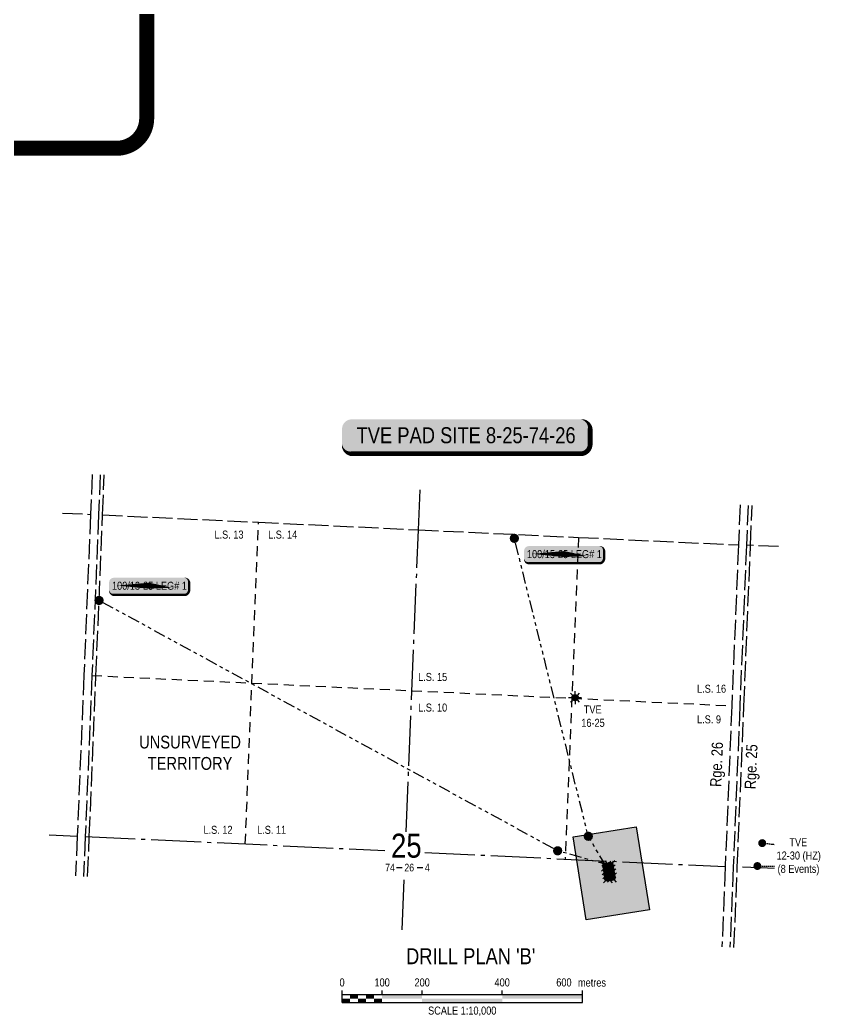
# Model space of a CAD drawing. Extents: x 318601 to 331416, y 6144887 to 6151717.
# Drawn here: x 327411 to 329413, y 6146271 to 6148761 of the extents above; entities that cross this region are included whole.
import ezdxf
from ezdxf.enums import TextEntityAlignment as Align

# ---------------------------------------------------------------- set-up
doc = ezdxf.new("R2010")
doc.units = 0
doc.header["$LTSCALE"] = 5
doc.header["$PDSIZE"] = 0.5
for name, pattern in [('foc-DOT', [1, 0.2, -0.8]), ('foc-DRILLPATH', [14.75, 6, -1.75, 1.75, -1.75, 1.75, -1.75]), ('foc-LSD', [8, 5, -3]), ('foc-QUARTERLINE', [33, 25, -3, 2, -3]), ('foc-UNSURVEYED', [12.5, 10, -2.5])]:
    doc.linetypes.add(name, pattern=pattern)
for name, color, linetype in [('10', 1, 'Continuous'), ('9', 3, 'Continuous'), ('ABADATA-DRILL', 8, 'foc-DOT'), ('ABADATA-DRILL-T', 8, 'Continuous'), ('CG-NOTES', 7, 'Continuous'), ('D-TXT', 6, 'Continuous'), ('DETAIL-HZ-Existing', 8, 'foc-DOT'), ('DETAIL-T', 7, 'Continuous'), ('L-MON', 1, 'Continuous'), ('L-SECLBL', 7, 'Continuous'), ('L-SECQ', 8, 'foc-QUARTERLINE'), ('L-SECTION-LSD', 7, 'foc-LSD'), ('L-UNS-T', 3, 'Continuous'), ('L-USEC', 7, 'foc-UNSURVEYED'), ('locations_90c40780-3cd0-4', 7, 'Continuous'), ('P-PDRILLPATH', 12, 'foc-DRILLPATH'), ('P-PROPOSED-H', 21, 'Continuous'), ('P-PROPOSED-T', 10, 'Continuous')]:
    doc.layers.add(name, color=color, linetype=linetype)
doc.layers.add('DISCLAIMER', color=7, linetype='Continuous', plot=False)
doc.styles.add('100L', font='ARIALN.TTF', dxfattribs={"height": 11})
doc.styles.add('80', font='ARIALN.TTF', dxfattribs={"height": 10})
doc.styles.add('80CG', font='ARIALN.TTF', dxfattribs={"height": 10})
doc.styles.add('80L', font='ARIALN.TTF', dxfattribs={"height": 10})
doc.styles.add('SIMPLEX', font='ARIALN.TTF')

# ---------------------------------------------------------------- blocks, each defined once
blk = doc.blocks.new('plbh')
at = {"layer": 'L-MON'}
h = blk.add_hatch(color=255, dxfattribs=at)
h.dxf.hatch_style = 1
edge = h.paths.add_edge_path()
edge.add_arc((0, 0), 1.16, 0, 360)
h = blk.add_hatch(color=256, dxfattribs=at)
h.dxf.hatch_style = 1
h.paths.add_polyline_path([(-0.96, 0, 1), (0.96, 0, 1)])
h.paths.add_polyline_path([(0.91, 0, -1), (-0.91, 0, -1)], flags=16)
h.paths.add_polyline_path([(0.45, 0, -1), (-0.45, 0, -1)], flags=0)
h = blk.add_hatch(color=256, dxfattribs=at)
h.dxf.hatch_style = 1
h.paths.add_polyline_path([(-0.45, 0, 1), (0.45, 0, 1)])
h.paths.add_polyline_path([(0.4, 0, -1), (-0.4, 0, -1)], flags=16)
at = {"layer": 'L-MON', "color": 240}
for radius in [0.96, 0.91, 0.45, 0.4]:
    blk.add_circle((0, 0), radius, dxfattribs=at)
blk = doc.blocks.new('GAS')
h = blk.add_hatch(color=255)
h.dxf.hatch_style = 1
edge = h.paths.add_edge_path()
edge.add_arc((0, 0), 0.9, 0, 360)
for p, q in [((-0.81, 0), (-1.62, 0)), ((-0.57, 0.57), (-1.14, 1.14)), ((0, 0.81), (0, 1.62)), ((0.57, 0.57), (1.14, 1.14)), ((1.62, 0), (0.81, 0)), ((-0.57, -0.57), (-1.14, -1.14)), ((0, -0.81), (0, -1.62)), ((1.14, -1.14), (0.57, -0.57))]:
    blk.add_line(p, q)
blk.add_circle((0, 0), 0.8)
blk = doc.blocks.new('L-SECLBL')
at = {"layer": '9', "color": 7}
for p, q in [((-5.1, -27.8), (-12.3, -27.8)), ((20.7, -27.8), (13.5, -27.8))]:
    blk.add_line(p, q, dxfattribs=at)
at = {"layer": '10', "color": 2, "style": 'SIMPLEX'}
blk.add_attdef('SEC', text='', height=30, dxfattribs=at).set_placement((0, 0), align=Align.MIDDLE)
at = {"layer": '10', "color": 5, "style": '80L'}
blk.add_attdef('TWP', text='', height=9.5, dxfattribs=at).set_placement((-14.4, -27.4), align=Align.MIDDLE_RIGHT)
blk.add_attdef('RGE', text='', height=9.5, dxfattribs=at).set_placement((3.6, -27.4), align=Align.MIDDLE_CENTER)
blk.add_attdef('MER', text='', height=9.5, dxfattribs=at).set_placement((23.2, -27.4), align=Align.MIDDLE_LEFT)
blk = doc.blocks.new('*U48')
h = blk.add_hatch(color=255)
edge = h.paths.add_edge_path()
edge.add_line((-71.5, -11.5), (71.5, -11.5))
edge.add_arc((71.5, -5.5), 6, 270, 360)
edge.add_line((77.5, -5.5), (77.5, 4))
edge.add_arc((71.5, 4), 6, 0, 90)
edge.add_line((71.5, 10), (-71.5, 10))
edge.add_arc((-71.5, 4), 6, 90, 180)
edge.add_line((-77.5, 4), (-77.5, -5.5))
edge.add_arc((-71.5, -5.5), 6, 180, 270)
at = {"color": 14, "flags": 128}
blk.add_lwpolyline([(-71.5, -11.5, 3, 3, 0), (71.5, -11.5, 3, 3, 0.414214), (77.5, -5.5, 3, 3, 0), (77.5, 4, 3, 0, 0.414214), (71.5, 10, 0, 0, 0), (-71.5, 10, 0, 0, 0.414214), (-77.5, 4, 0, 0, 0), (-77.5, -5.5, 0, 3, 0.414214)], format="xyseb", close=True, dxfattribs=at)
at = {"insert": (0, 0), "char_height": 10, "attachment_point": 5, "style": '80'}
blk.add_mtext_dynamic_manual_height_columns('{\\C14;TVE PAD SITE 8-25-74-26}', width=412.2262, gutter_width=45, heights=[0], dxfattribs=at)
blk = doc.blocks.new('*U54')
at = {"color": 0}
for p, q in [((-150, 0), (-150, 15)), ((-100, 10), (-100, 15)), ((-50, 10), (-50, 15)), ((50, 10), (50, 15)), ((150.2, 0), (150.2, 15)), ((-150, 10), (150.2, 10)), ((-150, 0), (150.2, 0))]:
    blk.add_line(p, q, dxfattribs=at)
for points in [[(-150, 5), (-140, 5), (-150, 0), (-140, 0)], [(-140, 10), (-130, 10), (-140, 5), (-130, 5)], [(-130, 5), (-120, 5), (-130, 0), (-120, 0)], [(-120, 10), (-110, 10), (-120, 5), (-110, 5)], [(-110, 5), (-100, 5), (-110, 0), (-100, 0)], [(-100, 10), (-50, 10), (-100, 5), (-50, 5)], [(-50, 5), (50, 5), (-50, 0), (50, 0)], [(50, 10), (150.2, 10), (50, 5), (150.2, 5)]]:
    blk.add_solid(points, dxfattribs=at)
at = {"color": 0, "style": '80'}
blk.add_text('metres', height=10, dxfattribs=at).set_placement((162.2, 20), align=Align.CENTER)
at = {"color": 0, "char_height": 10, "style": '80'}
for s, insert, attachment_point in [('0', (-150, 30.2), 2), ('100', (-100, 30.2), 2), ('200', (-50, 30.2), 2), ('400', (50, 30.2), 2), ('600', (136.7, 30.2), 3), ('SCALE 1:10,000', (0.1, -5), 2)]:
    blk.add_mtext(s, dxfattribs=dict(at, insert=insert, attachment_point=attachment_point))
blk = doc.blocks.new('*U55')
h = blk.add_hatch(color=255)
edge = h.paths.add_edge_path()
edge.add_line((-44, -11.5), (44, -11.5))
edge.add_arc((44, -5.5), 6, 270, 360)
edge.add_line((50, -5.5), (50, 4))
edge.add_arc((44, 4), 6, 0, 90)
edge.add_line((44, 10), (-44, 10))
edge.add_arc((-44, 4), 6, 90, 180)
edge.add_line((-50, 4), (-50, -5.5))
edge.add_arc((-44, -5.5), 6, 180, 270)
at = {"color": 1, "flags": 128}
blk.add_lwpolyline([(-44, -11.5, 3, 3, 0), (44, -11.5, 3, 3, 0.414214), (50, -5.5, 3, 3, 0), (50, 4, 3, 0, 0.414214), (44, 10, 0, 0, 0), (-44, 10, 0, 0, 0.414214), (-50, 4, 0, 0, 0), (-50, -5.5, 0, 3, 0.414214)], format="xyseb", close=True, dxfattribs=at)
for points in [[(-40.1, 0.3, 0, 7.5, 0), (0, 0, 0, 0, 0)], [(28.7, -2.4, 0, 7.5, 0), (0, 0, 0, 0, 0)]]:
    blk.add_lwpolyline(points, format="xyseb", dxfattribs=at)
at = {"color": 1, "style": '80'}
blk.add_attdef('ENTER_TEXT_001', (-26.8, -4.9), '', height=10, dxfattribs=at)
blk = doc.blocks.new('WC')
at = {"layer": 'L-MON'}
h = blk.add_hatch(color=255, dxfattribs=at)
h.dxf.hatch_style = 1
edge = h.paths.add_edge_path()
edge.add_arc((0, 0), 0.9, 0, 360)
at = {"layer": 'L-MON', "color": 240, "flags": 128}
for points in [[(-0.62, 0.5), (-1.23, 1.12)], [(0.52, 0.61), (1.13, 1.21)], [(-1.18, -1.18), (-0.56, -0.57)], [(1.16, -1.18), (0.56, -0.57)]]:
    blk.add_lwpolyline(points, dxfattribs=at)
at = {"layer": 'L-MON', "color": 240}
for radius in [0.8, 0.373]:
    blk.add_circle((0, 0), radius, dxfattribs=at)
blk = doc.blocks.new('Disclaimer_Legal')
at = {"layer": 'DISCLAIMER', "color": 254, "flags": 128}
blk.add_lwpolyline([(-3612.9, -1104.6, 37.5, 37.5, 0), (4096.1, -1104.6, 37.5, 37.5, 0.414214), (4171.1, -1029.6, 37.5, 37.5, 0), (4171.1, 2078.7, 37.5, 0, 0.414214), (4096.1, 2153.7, 0, 0, 0), (-3612.9, 2153.7, 0, 0, 0.414214), (-3687.9, 2078.7, 0, 0, 0), (-3687.9, -1029.6, 0, 37.5, 0.414214)], format="xyseb", close=True, dxfattribs=at)
at = {"layer": 'DISCLAIMER', "color": 254, "insert": (241.6, 533.9), "char_height": 125, "width": 7717.568, "attachment_point": 5, "style": '80'}
blk.add_mtext('NOTICE TO THE CORPORATION, PERSON &/OR PERSONS REGARDING THIS COMPUTER AIDED DESIGN AND DRAFTING (CADD) FILES. ACCEPTANCE OF THE CADD DATA IS BASED ON THE FOLLOWING DISCLAIMER WHICH COVERS ALL CADD DATA RECIEVED FROM COMPASS GEOMATICS LTD.\\P{\\fArial Narrow|b1|i0|c0|p34;DISCLAIMER}\\PCOMPASS GEOMATICS LTD. MAKES NO REPRESENTATION OR WARRANTIES, EXPRESS OR IMPLIED, WITH RESPECT TO THE REUSE OF THE DATA PROVIDED HEREWITH, REGARDLESS OF ITS FORMAT OR THE MEANS OF ITS TRANSMISSION. THERE IS NO GUARANTEE OR REPRESENTATION TO THE USER AS TO THE ACCURACY, CURRENCY, SUITABILITY OR RELIABILITY OF THIS DATA FOR ANY PURPOSE. THE USER ACCEPTS THE DATA "AS IS", AND ASSUMES ALL RISKS ASSOCIATED WITH ITS USE. BY ACCEPTANCE OF THIS DATA, THE USER AGREES NOT TO TRANSMIT THIS DATA OR PROVIDE ACCESS OR ANY PART OF IT TO ANOTHER PARTY UNLESS THE USER SHALL INCLUDE WITH THE DATA A COPY OF THIS DISCLAIMER. COMPASS GEOMATICS LTD. ASSUMES NO RESPONSIBILITY FOR ACTUAL OR CONSEQUENTIAL DAMAGE AS A RESULT OF ANY USER\'S RELIANCE ON THIS DATA. THIS CADD FILE IS FOR ILLUSTRATION PURPOSES ONLY.\\PIF YOU REQUIRE MORE ACCURATE INFORMATION, PLEASE CONTACT DARCI ANGLEHART AT COMPASS GEOMATICS LTD. VIA EMAIL: darci.anglehart@compassgeomatics.ca OR CELL: 506-961-7292', dxfattribs=at)

msp = doc.modelspace()

# ---------------------------------------------------------------- hatches: boundary and pattern name
at = {"layer": 'DETAIL-HZ-Existing'}
h = msp.add_hatch(color=256, dxfattribs=at)
h.dxf.hatch_style = 1
edge = h.paths.add_edge_path()
edge.add_arc((329266.112, 6146703.687), 9.999, 0, 360)
h = msp.add_hatch(color=256, dxfattribs=at)
h.dxf.hatch_style = 1
edge = h.paths.add_edge_path()
edge.add_arc((329254.053, 6146646.439), 9.999, 0, 360)
at = {"layer": 'P-PROPOSED-H'}
h = msp.add_hatch(color=256, dxfattribs=at)
h.dxf.hatch_style = 1
h.paths.add_polyline_path([(328826.094, 6146511.967), (328793.472, 6146719.393), (328951.511, 6146744.248), (328984.133, 6146536.822)])

# ---------------------------------------------------------------- linework, layer by layer
at = {"layer": 'ABADATA-DRILL', "flags": 128}
for points in [[(329343.659, 6146696.473), (329340.99, 6146696.676), (329331.432, 6146697.424), (329322.155, 6146698.17), (329312.97, 6146698.983), (329303.889, 6146699.861), (329294.717, 6146700.753), (329281.003, 6146702.16), (329266.086, 6146703.765)], [(329341.909, 6146643.808), (329338.624, 6146643.989), (329329.337, 6146644.485), (329320.119, 6146644.979), (329311.007, 6146645.348), (329301.811, 6146645.641), (329288.026, 6146646.029), (329274.255, 6146646.287), (329269.033, 6146646.349), (329254.027, 6146646.517)]]:
    msp.add_lwpolyline(points, dxfattribs=at)
at = {"layer": 'L-SECQ'}
for p, q in [((328407.308, 6147486.697), (328411.426, 6147586.603)), ((329341.725, 6146638.241), (329203.789, 6146643.738))]:
    msp.add_line(p, q, dxfattribs=at)
at = {"layer": 'L-SECQ', "flags": 128}
for points in [[(328376.21, 6146731.975), (328407.308, 6147486.697)], [(327484.884, 6146724.805), (327554.624, 6146721.507)], [(327574.716, 6146720.557), (328323.551, 6146685.142)], [(328422.901, 6146680.444), (329173.642, 6146644.94)], [(328366.113, 6146486.92), (328371.606, 6146620.232)]]:
    msp.add_lwpolyline(points, dxfattribs=at)
at = {"layer": 'L-SECTION-LSD'}
for p, q in [((327974.449, 6146701.652), (328007.646, 6147505.576)), ((328806.967, 6147467.819), (328773.912, 6146663.844)), ((327591.357, 6147122.623), (328390.745, 6147084.722)), ((328390.745, 6147084.722), (329190.132, 6147046.941))]:
    msp.add_line(p, q, dxfattribs=at)
at = {"layer": 'L-USEC'}
for p, q in [((327592.034, 6147625.307), (327587.898, 6147525.402)), ((327612.126, 6147624.358), (327607.991, 6147524.453)), ((327618.038, 6147523.979), (327622.173, 6147623.883)), ((329210.722, 6147548.848), (329206.623, 6147448.942)), ((329230.814, 6147547.899), (329226.722, 6147448.141)), ((329236.77, 6147447.74), (329240.86, 6147547.424)), ((327518.159, 6147528.696), (327587.898, 6147525.402)), ((327587.898, 6147525.402), (327571.26, 6147123.455)), ((327607.996, 6147524.57), (327591.357, 6147122.623)), ((327601.399, 6147122.031), (327618.038, 6147523.979)), ((327618.038, 6147523.979), (328007.646, 6147505.576)), ((328007.646, 6147505.576), (328407.308, 6147486.697)), ((328407.308, 6147486.697), (328806.967, 6147467.819)), ((328806.967, 6147467.819), (329206.623, 6147448.942)), ((329206.623, 6147448.942), (329190.132, 6147046.941)), ((329226.721, 6147448.117), (329210.23, 6147046.117)), ((329220.279, 6147045.741), (329236.77, 6147447.74)), ((329306.533, 6147444.958), (329226.722, 6147448.141)), ((327571.26, 6147123.455), (327554.624, 6146721.507)), ((327591.357, 6147122.623), (327574.721, 6146720.675)), ((327584.763, 6146720.081), (327601.399, 6147122.031)), ((329190.132, 6147046.941), (329173.642, 6146644.94)), ((329210.23, 6147046.117), (329193.739, 6146644.115)), ((329203.789, 6146643.738), (329220.279, 6147045.741)), ((327554.624, 6146721.507), (327550.489, 6146621.602)), ((327574.721, 6146720.675), (327570.581, 6146620.652)), ((327580.628, 6146620.177), (327584.763, 6146720.081)), ((329173.642, 6146644.94), (329165.421, 6146444.52)), ((329193.739, 6146644.115), (329185.509, 6146443.454)), ((329195.552, 6146442.921), (329203.789, 6146643.738))]:
    msp.add_line(p, q, dxfattribs=at)
at = {"layer": 'locations_90c40780-3cd0-4'}
for p in [(328798.454, 6147067.154), (329266.078, 6146703.754), (329266.078, 6146703.754), (329254.039, 6146646.529), (329254.039, 6146646.529)]:
    msp.add_point(p, dxfattribs=at)
at = {"layer": 'P-PDRILLPATH', "flags": 128}
msp.add_lwpolyline([(328875.818, 6146646.309), (328831.508, 6146720.915), (328646.891, 6147465.37)], dxfattribs=at)
at = {"layer": 'P-PROPOSED-T', "flags": 128}
msp.add_lwpolyline([(328826.094, 6146511.967), (328793.472, 6146719.393), (328951.511, 6146744.248), (328984.133, 6146536.822)], close=True, dxfattribs=at)

# ---------------------------------------------------------------- block references
at = {"xscale": 3.999536920000018, "yscale": 3.999536920000018, "zscale": 3.999536920000018}
msp.add_blockref('*U48', (328526.218, 6147722.8), dxfattribs=at)
at = {"layer": 'ABADATA-DRILL-T', "color": 3, "xscale": 9.998842300000035, "yscale": 9.998842300000035, "zscale": 9.998842300000035}
msp.add_blockref('GAS', (328798.454, 6147067.154), dxfattribs=at)
at = {"layer": 'CG-NOTES'}
ref = msp.add_blockref('*U55', (328770.952, 6147426.054), dxfattribs=dict(at, xscale=1.999768460000007, yscale=1.999768460000007, zscale=1.999768460000007))
ref.add_attrib('ENTER_TEXT_001', '100/15-25 LEG# 1', (328678.221, 6147416.048), dxfattribs={"layer": '0', "color": 1, "height": 19.99768, "style": '80'})
ref = msp.add_blockref('*U55', (327734.177, 6147346.962), dxfattribs=dict(at, xscale=1.999768460000007, yscale=1.999768460000007, zscale=1.999768460000007))
ref.add_attrib('ENTER_TEXT_001', '100/13-25 LEG# 1', (327641.446, 6147336.956), dxfattribs={"layer": '0', "color": 1, "height": 19.99768, "style": '80'})
at = {"layer": 'DETAIL-T', "color": 6, "xscale": 1.999768460000009, "yscale": 1.999768460000009, "zscale": 1.999768460000009}
msp.add_blockref('*U54', (328516.383, 6146305.182), dxfattribs=at)
at = {"layer": 'DISCLAIMER', "color": 2}
msp.add_blockref('Disclaimer_Legal', (323557.117, 6149544.926), dxfattribs=at)
at = {"layer": 'L-MON', "color": 3, "xscale": 9.998842300000035, "yscale": 9.998842300000035, "zscale": 9.998842300000035}
for p in [(328646.891, 6147465.37), (327609.132, 6147310.186), (328831.508, 6146720.915), (328754.96, 6146684.491)]:
    msp.add_blockref('plbh', p, dxfattribs=at)
at = {"layer": 'L-MON', "xscale": 9.998842300000016, "yscale": 9.998842300000016, "zscale": 9.998842300000016, "rotation": 90}
for p in [(328875.818, 6146646.309), (328877.371, 6146636.432), (328885.695, 6146647.862), (328887.249, 6146637.985), (328878.925, 6146626.554), (328880.478, 6146616.677), (328888.802, 6146628.108), (328890.356, 6146618.23)]:
    msp.add_blockref('WC', p, dxfattribs=at)
at = {"layer": 'L-SECLBL', "color": 6, "xscale": 1.999768460000009, "yscale": 1.999768460000009, "zscale": 1.999768460000009}
msp.add_blockref('L-SECLBL', (328376.914, 6146697.362), dxfattribs=at).add_auto_attribs({'SEC': '25', 'TWP': '74', 'RGE': '26', 'MER': '4'})

# ---------------------------------------------------------------- texts
at = {"layer": 'ABADATA-DRILL-T', "insert": (328796.946, 6147047.75), "char_height": 19.99768, "attachment_point": 1, "style": '80L'}
msp.add_mtext_dynamic_manual_height_columns('\\pi23.236;TVE\\P\\pi17.023;16-25', width=89.2234, gutter_width=50, heights=[0], dxfattribs=at)
at = {"layer": 'D-TXT', "color": 3, "char_height": 27.9968, "attachment_point": 1, "style": '80L'}
for s, width, insert, rotation in [('Rge. 26', 114.80173, (329135.639, 6146844.853), 87.650496), ('Rge. 25', 114.37988, (329221.86, 6146839.065), 87.650539)]:
    msp.add_mtext_dynamic_manual_height_columns(s, width=width, gutter_width=47.5, heights=[0], dxfattribs=dict(at, insert=insert, rotation=rotation))
at = {"layer": 'DETAIL-T', "color": 3, "insert": (328537.699, 6146421.064), "char_height": 39.99537, "width": 447.66422, "attachment_point": 5, "style": '80CG'}
msp.add_mtext("DRILL PLAN 'B'", dxfattribs=at)
at = {"layer": 'L-UNS-T', "color": 3, "insert": (327836.455, 6146929.387), "char_height": 31.9963, "attachment_point": 5, "style": '80L'}
msp.add_mtext_dynamic_manual_height_columns('UNSURVEYED TERRITORY', width=126.41375, gutter_width=47.5, heights=[0], dxfattribs=at)

# ---------------------------------------------------------------- next in the draw order: texts
at = {"layer": 'ABADATA-DRILL-T', "insert": (329300.588, 6146716.037), "char_height": 19.99768, "attachment_point": 1, "style": '80L', "bg_fill": 3, "box_fill_scale": 1.15, "bg_fill_color": 256, "bg_fill_true_color": 256, "bg_fill_transparency": 0}
msp.add_mtext_dynamic_manual_height_columns('\\pi33.404;TVE\\P\\pi1.334;12-30 (HZ)\\P\\pi3.9599;(8 Events)', width=109.5588, gutter_width=50, heights=[0], dxfattribs=at)
at = {"layer": 'L-SECTION-LSD', "attachment_point": 1, "style": '100L', "bg_fill": 3, "box_fill_scale": 1.5, "bg_fill_color": 256, "bg_fill_transparency": 0}
for s, width, insert, char_height in [('\\pi1.8452;L.S. 13', 71.72797, (327895.588, 6147484.795), 19.99768), ('L.S. 14', 71.68704, (328031.491, 6147484.795), 19.9977), ('\\pi1.8452;L.S. 12', 71.60518, (327868.072, 6146746.954), 19.99768), ('L.S. 11', 68.57653, (328003.975, 6146746.954), 19.9977)]:
    msp.add_mtext_dynamic_manual_height_columns(s, width=width, gutter_width=100, heights=[0], dxfattribs=dict(at, insert=insert, char_height=char_height))
for s, insert, char_height, width in [('\\pi1.8369;L.S. 15', (328404.523, 6147129.044), 19.99768, 71.85607), ('L.S. 16', (329103.244, 6147099.572), 19.9977, 71.71966), ('\\pi1.8369;L.S. 10', (328404.523, 6147052.484), 19.99768, 71.67874), ('L.S. 9', (329103.244, 6147023.011), 19.9977, 59.03355)]:
    msp.add_mtext(s, dxfattribs=dict(at, insert=insert, char_height=char_height, width=width))

# ---------------------------------------------------------------- next in the draw order: linework, layer by layer
at = {"layer": 'P-PDRILLPATH', "flags": 128}
msp.add_lwpolyline([(328885.695, 6146647.862), (328754.96, 6146684.491), (327609.132, 6147310.186)], dxfattribs=at)

doc.saveas('drawing.dxf')
